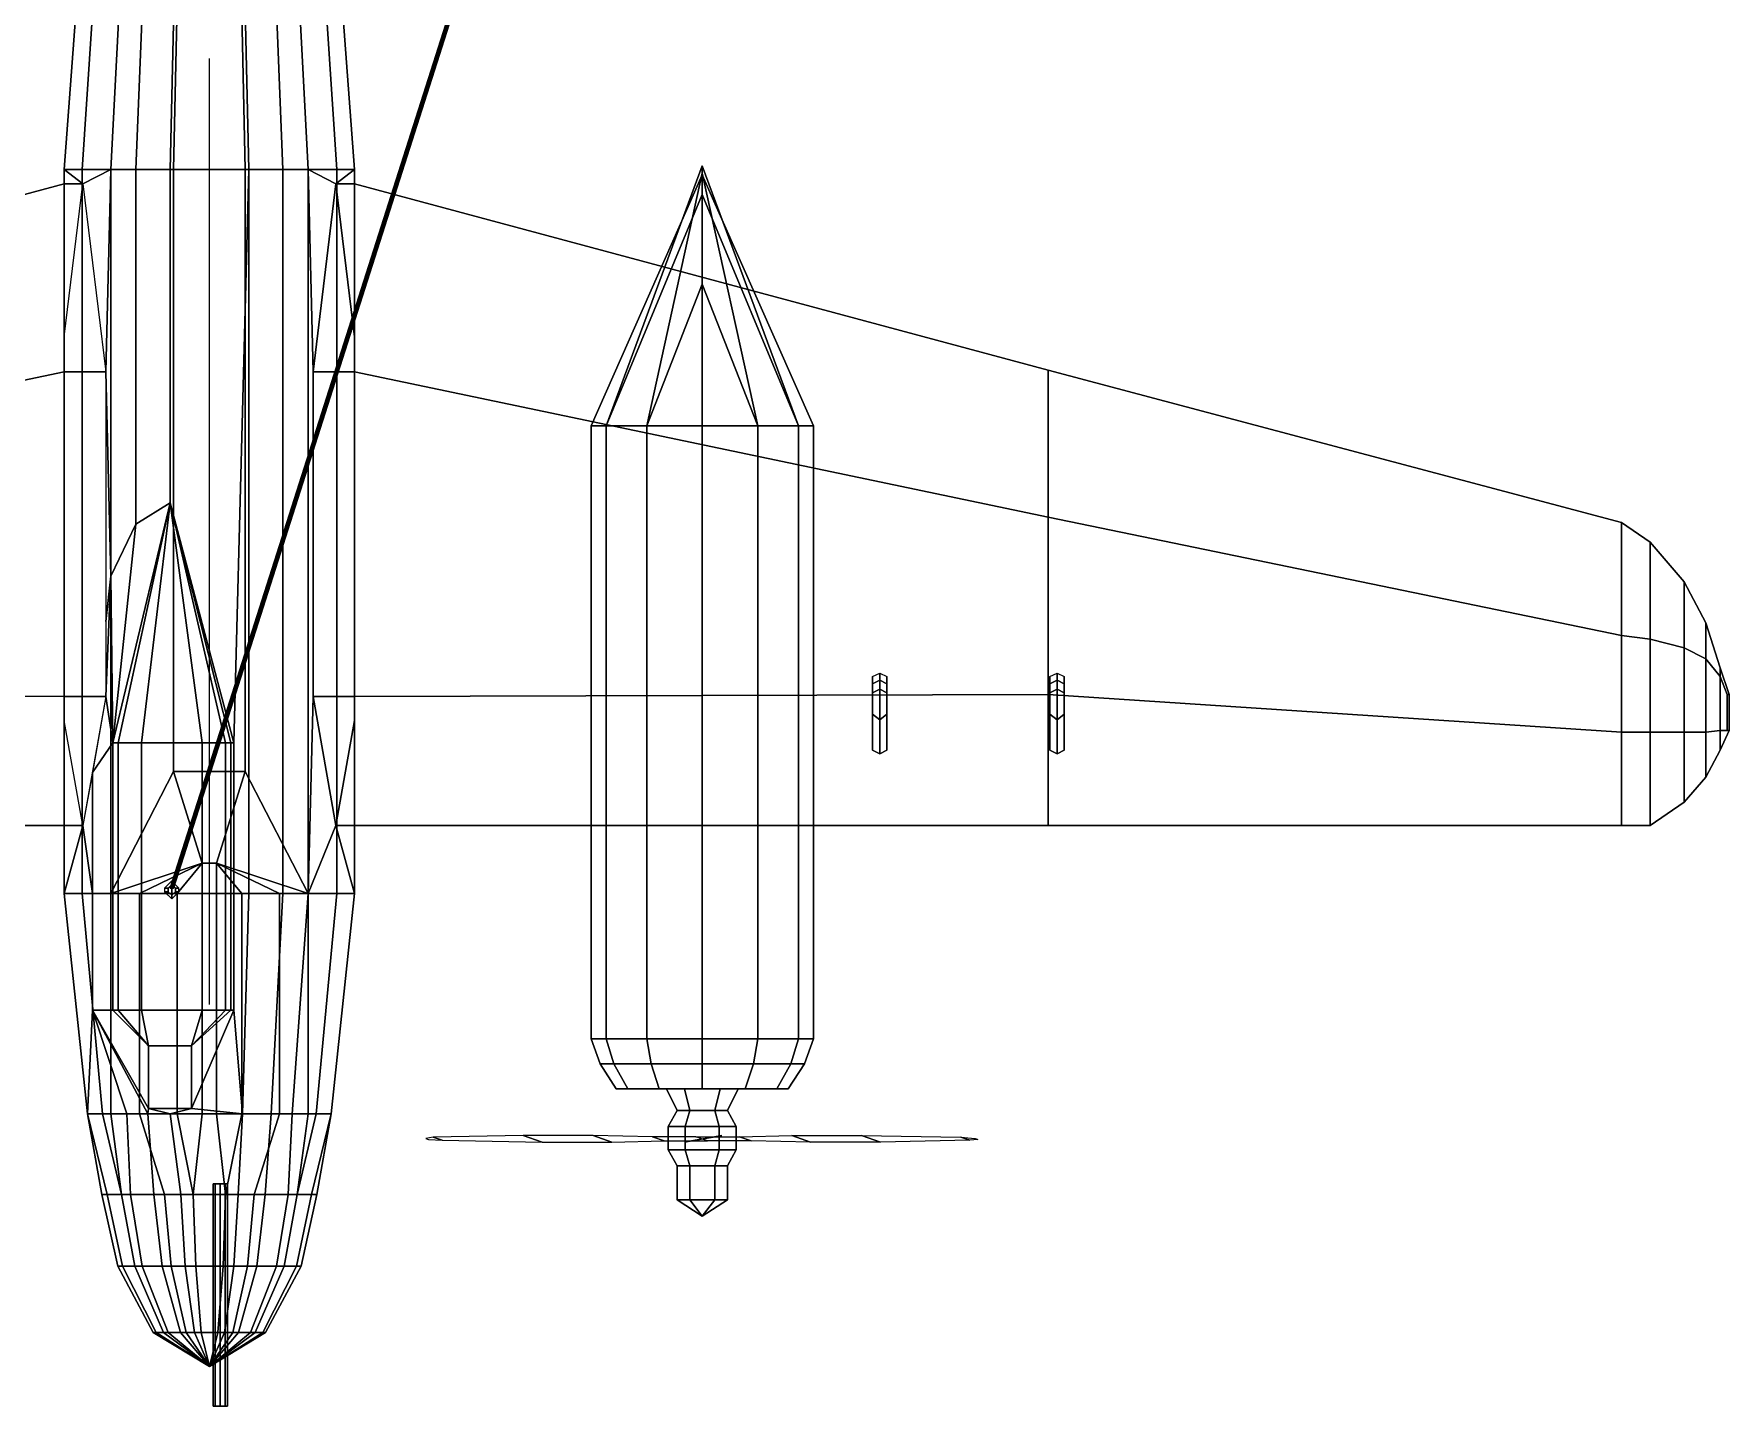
# Model space of a CAD drawing. Header units: millimetres. Extents: x -8.5 to 8.5, y -20.6 to 6.7.
# Drawn here: x -0.98 to 8.48, y -6.93 to 0.73 of the extents above; entities that cross this region are included whole.
import ezdxf

# ---------------------------------------------------------------- set-up
doc = ezdxf.new("R2010")
doc.units = ezdxf.units.MM
for name, color, linetype in [('cockpit', 2, 'Continuous'), ('drawing', 9, 'Continuous'), ('gun', 1, 'Continuous'), ('patch', 7, 'Continuous'), ('prop', 1, 'Continuous'), ('w2', 6, 'Continuous'), ('wing', 5, 'Continuous')]:
    doc.layers.add(name, color=color, linetype=linetype)

msp = doc.modelspace()

# ---------------------------------------------------------------- linework, layer by layer
for points in [[(-0.22, -4.04, 1.87), (-0.21, -4.04, 1.88), (2.77, 5.3, 1.29), (2.76, 5.3, 1.28)], [(-0.21, -4.04, 1.86), (-0.22, -4.04, 1.87), (2.76, 5.3, 1.28), (2.77, 5.3, 1.27)], [(-0.21, -4.04, 1.88), (-0.2, -4.04, 1.87), (2.78, 5.3, 1.28), (2.77, 5.3, 1.29)], [(-0.2, -4.04, 1.87), (-0.21, -4.04, 1.86), (2.77, 5.3, 1.27), (2.78, 5.3, 1.28)], [(-0.628, 2.41, 0.2727), (-0.81, -0.03, 0.09), (-0.55, -0.03, 0.74), (-0.4232, 2.41, 0.7846)], [(-0.5492, 2.41, -0.0109), (-0.71, -0.03, -0.27), (-0.81, -0.03, -0.03), (-0.628, 2.41, 0.1782)], [(-0.628, 2.41, 0.1782), (-0.81, -0.03, -0.03), (-0.81, -0.03, 0.09), (-0.628, 2.41, 0.2727)], [(-0.4232, 2.41, -0.1133), (-0.55, -0.03, -0.4), (-0.71, -0.03, -0.27), (-0.5492, 2.41, -0.0109)], [(-0.1475, 2.41, -0.1999), (-0.2, -0.03, -0.51), (-0.55, -0.03, -0.4), (-0.4232, 2.41, -0.1133)], [(-0.4232, 2.41, 0.7846), (-0.55, -0.03, 0.74), (-0.41, -0.03, 0.87), (-0.3129, 2.41, 0.887)], [(-0.3129, 2.41, 0.887), (-0.41, -0.03, 0.87), (-0.22, -0.03, 0.95), (-0.1633, 2.41, 0.95)], [(0.22, -0.03, 0.95), (0.1633, 2.41, 0.95), (-0.1633, 2.41, 0.95), (-0.22, -0.03, 0.95)], [(-0.2, -0.03, -0.51), (-0.1475, 2.41, -0.1999), (0.1475, 2.41, -0.1999), (0.2, -0.03, -0.51)], [(0.2, -0.03, -0.51), (0.1475, 2.41, -0.1999), (0.4232, 2.41, -0.1133), (0.55, -0.03, -0.4)], [(0.41, -0.03, 0.87), (0.3129, 2.41, 0.887), (0.1633, 2.41, 0.95), (0.22, -0.03, 0.95)], [(0.55, -0.03, 0.74), (0.4232, 2.41, 0.7846), (0.3129, 2.41, 0.887), (0.41, -0.03, 0.87)], [(0.81, -0.03, 0.09), (0.628, 2.41, 0.2727), (0.4232, 2.41, 0.7846), (0.55, -0.03, 0.74)], [(0.55, -0.03, -0.4), (0.4232, 2.41, -0.1133), (0.5492, 2.41, -0.0109), (0.71, -0.03, -0.27)], [(0.71, -0.03, -0.27), (0.5492, 2.41, -0.0109), (0.628, 2.41, 0.1782), (0.81, -0.03, -0.03)], [(0.81, -0.03, -0.03), (0.628, 2.41, 0.1782), (0.628, 2.41, 0.2727), (0.81, -0.03, 0.09)], [(-0.81, -0.03, 0.09), (-0.706, -0.11, 0.35), (-0.706, -0.11, 0.35), (-0.55, -0.03, 0.74)], [(-0.71, -0.03, -0.27), (-0.71, -4.07, -0.27), (-0.81, -4.07, -0.03), (-0.81, -0.03, -0.03)], [(-0.81, -0.03, -0.03), (-0.81, -4.07, -0.03), (-0.81, -2.97, 0.03), (-0.81, -1.16, 0.03)], [(-0.81, -0.03, -0.03), (-0.81, -1.16, 0.03), (-0.81, -0.9631, 0.09), (-0.81, -0.03, 0.09)], [(-0.81, -0.03, 0.09), (-0.81, -0.9631, 0.09), (-0.81, -0.9631, 0.09), (-0.706, -0.11, 0.35)], [(-0.55, -0.03, -0.4), (-0.55, -4.07, -0.4), (-0.71, -4.07, -0.27), (-0.71, -0.03, -0.27)], [(-0.706, -0.11, 0.35), (-0.578, -1.16, 0.67), (-0.578, -1.16, 0.67), (-0.55, -0.03, 0.74)], [(-0.578, -1.16, 0.67), (-0.55, -2.3, 0.74), (-0.55, -0.03, 0.74), (-0.578, -1.16, 0.67)], [(-0.2, -0.03, -0.51), (-0.2, -3.39, -0.51), (-0.55, -4.07, -0.4), (-0.55, -0.03, -0.4)], [(-0.55, -0.03, 0.74), (-0.55, -2.3, 0.74), (-0.41, -2.01, 0.87), (-0.41, -0.03, 0.87)], [(-0.41, -0.03, 0.87), (-0.41, -2.01, 0.87), (-0.22, -1.89, 0.95), (-0.22, -0.03, 0.95)], [(0.1352, -3.23, 0.95), (0.22, -0.03, 0.95), (-0.22, -0.03, 0.95), (-0.22, -1.89, 0.95)], [(-0.2, -3.39, -0.51), (-0.2, -0.03, -0.51), (0.2, -0.03, -0.51), (0.2, -3.39, -0.51)], [(0.22, -4.07, 0.95), (0.22, -0.03, 0.95), (0.1352, -3.23, 0.95), (0.1352, -4.07, 0.95)], [(0.2, -3.39, -0.51), (0.2, -0.03, -0.51), (0.55, -0.03, -0.4), (0.55, -4.07, -0.4)], [(0.41, -4.07, 0.87), (0.41, -0.03, 0.87), (0.22, -0.03, 0.95), (0.22, -4.07, 0.95)], [(0.55, -4.07, 0.74), (0.55, -0.03, 0.74), (0.41, -0.03, 0.87), (0.41, -4.07, 0.87)], [(0.55, -4.07, -0.4), (0.55, -0.03, -0.4), (0.71, -0.03, -0.27), (0.71, -4.07, -0.27)], [(0.578, -2.97, 0.67), (0.578, -1.16, 0.67), (0.55, -0.03, 0.74), (0.55, -4.07, 0.74)], [(0.706, -0.11, 0.35), (0.706, -0.11, 0.35), (0.55, -0.03, 0.74), (0.578, -1.16, 0.67)], [(0.81, -0.03, 0.09), (0.81, -0.03, 0.09), (0.55, -0.03, 0.74), (0.706, -0.11, 0.35)], [(0.81, -0.03, 0.09), (0.81, -0.03, 0.09), (0.706, -0.11, 0.35), (0.81, -0.9631, 0.09)], [(0.71, -4.07, -0.27), (0.71, -0.03, -0.27), (0.81, -0.03, -0.03), (0.81, -4.07, -0.03)], [(0.81, -4.07, -0.03), (0.81, -0.03, -0.03), (0.81, -1.16, 0.03), (0.81, -2.97, 0.03)], [(0.81, -1.16, 0.03), (0.81, -0.03, -0.03), (0.81, -0.03, 0.09), (0.81, -0.9631, 0.09)], [(-0.578, -1.16, 0.67), (-0.578, -2.5518, 0.67), (-0.55, -2.3, 0.74), (-0.578, -1.16, 0.67)], [(-0.81, -2.97, 0.03), (-0.81, -4.07, -0.03), (-0.81, -4.07, 0.09), (-0.81, -3.105, 0.09)], [(0.706, -3.69, 0.35), (0.706, -3.69, 0.35), (0.578, -2.97, 0.67), (0.55, -4.07, 0.74)], [(0.81, -4.07, -0.03), (0.81, -2.97, 0.03), (0.81, -3.105, 0.09), (0.81, -4.07, 0.09)], [(-0.81, -3.105, 0.09), (-0.81, -4.07, 0.09), (-0.706, -3.69, 0.35), (-0.81, -3.105, 0.09)], [(0.81, -4.07, 0.09), (0.81, -4.07, 0.09), (0.81, -3.105, 0.09), (0.706, -3.69, 0.35)], [(-0.706, -3.69, 0.35), (-0.6534, -4.07, 0.4815), (-0.6534, -3.3941, 0.4815), (-0.706, -3.69, 0.35)], [(-0.55, -4.07, -0.4), (-0.55, -4.07, -0.4), (-0.2, -3.39, -0.51), (-0.04, -3.9, -0.8)], [(-0.04, -3.9, -0.8), (-0.2, -3.39, -0.51), (0.2, -3.39, -0.51), (0.04, -3.9, -0.8)], [(0.55, -4.07, -0.4), (0.04, -3.9, -0.8), (0.04, -3.9, -0.8), (0.2, -3.39, -0.51)], [(-0.706, -3.69, 0.35), (-0.81, -4.07, 0.09), (-0.6534, -4.07, 0.4815), (-0.706, -3.69, 0.35)], [(0.81, -4.07, 0.09), (0.81, -4.07, 0.09), (0.706, -3.69, 0.35), (0.55, -4.07, 0.74)], [(-0.55, -4.07, -0.4), (-0.04, -3.9, -0.8), (-0.04, -3.9, -0.8), (-0.39, -4.07, -0.63)], [(-0.39, -4.07, -0.63), (-0.04, -3.9, -0.8), (-0.04, -3.9, -0.8), (-0.18, -4.07, -0.77)], [(-0.18, -4.07, -0.77), (-0.04, -3.9, -0.8), (-0.04, -3.9, -0.8), (-0.04, -4.07, -0.8)], [(-0.04, -4.07, -0.8), (-0.04, -3.9, -0.8), (0.04, -3.9, -0.8), (0.04, -4.07, -0.8)], [(0.04, -4.07, -0.8), (0.04, -3.9, -0.8), (0.04, -3.9, -0.8), (0.18, -4.07, -0.77)], [(0.18, -4.07, -0.77), (0.04, -3.9, -0.8), (0.04, -3.9, -0.8), (0.39, -4.07, -0.63)], [(0.39, -4.07, -0.63), (0.04, -3.9, -0.8), (0.04, -3.9, -0.8), (0.55, -4.07, -0.4)], [(-0.6534, -4.72, 0.4815), (-0.6534, -4.07, 0.4815), (-0.81, -4.07, 0.09), (-0.68, -5.3, 0.118)], [(-0.68, -5.3, 0.118), (-0.81, -4.07, 0.09), (-0.81, -4.07, -0.03), (-0.68, -5.3, 0.0173)], [(-0.68, -5.3, 0.0173), (-0.81, -4.07, -0.03), (-0.71, -4.07, -0.27), (-0.596, -5.3, -0.1842)], [(-0.596, -5.3, -0.1842), (-0.71, -4.07, -0.27), (-0.55, -4.07, -0.4), (-0.55, -5.3, -0.2216)], [(-0.55, -5.3, -0.4), (-0.55, -4.07, -0.4), (-0.39, -4.07, -0.63), (-0.39, -5.3, -0.63)], [(-0.55, -5.3, -0.2216), (-0.55, -4.07, -0.4), (-0.55, -4.07, -0.4), (-0.55, -5.3, -0.4)], [(-0.39, -5.3, -0.63), (-0.39, -4.07, -0.63), (-0.18, -4.07, -0.77), (-0.18, -5.3, -0.77)], [(-0.18, -5.3, -0.77), (-0.18, -4.07, -0.77), (-0.04, -4.07, -0.8), (-0.04, -5.3, -0.8)], [(-0.04, -5.3, -0.8), (-0.04, -4.07, -0.8), (0.04, -4.07, -0.8), (0.04, -5.3, -0.8)], [(0.04, -5.3, -0.8), (0.04, -4.07, -0.8), (0.18, -4.07, -0.77), (0.18, -5.3, -0.77)], [(0.1847, -5.3, 0.84), (0.22, -4.07, 0.95), (0.1352, -4.07, 0.95), (0.1352, -4.72, 0.9)], [(0.18, -5.3, -0.77), (0.18, -4.07, -0.77), (0.39, -4.07, -0.63), (0.39, -5.3, -0.63)], [(0.3442, -5.3, 0.7728), (0.41, -4.07, 0.87), (0.22, -4.07, 0.95), (0.1847, -5.3, 0.84)], [(0.4617, -5.3, 0.6637), (0.55, -4.07, 0.74), (0.41, -4.07, 0.87), (0.3442, -5.3, 0.7728)], [(0.39, -5.3, -0.63), (0.39, -4.07, -0.63), (0.55, -4.07, -0.4), (0.55, -5.3, -0.4)], [(0.68, -5.3, 0.118), (0.81, -4.07, 0.09), (0.55, -4.07, 0.74), (0.4617, -5.3, 0.6637)], [(0.55, -5.3, -0.2216), (0.55, -4.07, -0.4), (0.71, -4.07, -0.27), (0.596, -5.3, -0.1842)], [(0.55, -5.3, -0.4), (0.55, -4.07, -0.4), (0.55, -4.07, -0.4), (0.55, -5.3, -0.2216)], [(0.596, -5.3, -0.1842), (0.71, -4.07, -0.27), (0.81, -4.07, -0.03), (0.68, -5.3, 0.0173)], [(0.68, -5.3, 0.0173), (0.81, -4.07, -0.03), (0.81, -4.07, 0.09), (0.68, -5.3, 0.118)], [(-0.4617, -5.3, 0.6637), (-0.6534, -4.72, 0.4815), (-0.6534, -4.72, 0.4815), (-0.68, -5.3, 0.118)], [(-0.34, -5.27, 0.8684), (-0.6534, -4.72, 0.4815), (-0.6534, -4.72, 0.4815), (-0.3442, -5.3, 0.7728)], [(-0.3442, -5.3, 0.7728), (-0.6534, -4.72, 0.4815), (-0.6534, -4.72, 0.4815), (-0.4617, -5.3, 0.6637)], [(0.1847, -5.3, 0.84), (0.1352, -4.72, 0.9), (-0.1, -5.27, 0.8684)], [(-0.22, -5.3, 0.84), (-0.34, -5.27, 0.8684), (-0.34, -5.27, 0.8684), (-0.3442, -5.3, 0.7728)], [(0.1847, -5.3, 0.84), (-0.1, -5.27, 0.8684), (-0.22, -5.3, 0.84)], [(-0.6, -5.75, 0.11), (-0.68, -5.3, 0.118), (-0.68, -5.3, 0.0173), (-0.6, -5.75, -0.1)], [(-0.57, -5.75, 0.34), (-0.68, -5.3, 0.118), (-0.68, -5.3, 0.118), (-0.6, -5.75, 0.11)], [(-0.44, -5.75, 0.58), (-0.4617, -5.3, 0.6637), (-0.68, -5.3, 0.118), (-0.57, -5.75, 0.34)], [(-0.6, -5.75, -0.1), (-0.68, -5.3, 0.0173), (-0.596, -5.3, -0.1842), (-0.49, -5.75, -0.37)], [(-0.49, -5.75, -0.37), (-0.596, -5.3, -0.1842), (-0.55, -5.3, -0.2216), (-0.49, -5.75, -0.37)], [(-0.49, -5.75, -0.37), (-0.55, -5.3, -0.4), (-0.39, -5.3, -0.63), (-0.25, -5.75, -0.62)], [(-0.49, -5.75, -0.37), (-0.55, -5.3, -0.2216), (-0.55, -5.3, -0.4), (-0.49, -5.75, -0.37)], [(-0.31, -5.75, 0.69), (-0.3442, -5.3, 0.7728), (-0.4617, -5.3, 0.6637), (-0.44, -5.75, 0.58)], [(-0.25, -5.75, -0.62), (-0.39, -5.3, -0.63), (-0.18, -5.3, -0.77), (-0.09, -5.75, -0.68)], [(-0.16, -5.75, 0.76), (-0.22, -5.3, 0.84), (-0.3442, -5.3, 0.7728), (-0.31, -5.75, 0.69)], [(0.16, -5.75, 0.76), (0.1847, -5.3, 0.84), (-0.22, -5.3, 0.84), (-0.16, -5.75, 0.76)], [(-0.09, -5.75, -0.68), (-0.18, -5.3, -0.77), (-0.04, -5.3, -0.8), (-0.09, -5.75, -0.68)], [(-0.09, -5.75, -0.68), (-0.04, -5.3, -0.8), (0.04, -5.3, -0.8), (0.09, -5.75, -0.68)], [(0.04, -5.3, -0.8), (0.18, -5.3, -0.77), (0.18, -5.3, -0.77), (0.09, -5.75, -0.68)], [(0.09, -5.75, -0.68), (0.18, -5.3, -0.77), (0.39, -5.3, -0.63), (0.25, -5.75, -0.62)], [(0.31, -5.75, 0.69), (0.3442, -5.3, 0.7728), (0.1847, -5.3, 0.84), (0.16, -5.75, 0.76)], [(0.25, -5.75, -0.62), (0.39, -5.3, -0.63), (0.55, -5.3, -0.4), (0.49, -5.75, -0.37)], [(0.44, -5.75, 0.58), (0.4617, -5.3, 0.6637), (0.3442, -5.3, 0.7728), (0.31, -5.75, 0.69)], [(0.57, -5.75, 0.34), (0.68, -5.3, 0.118), (0.4617, -5.3, 0.6637), (0.44, -5.75, 0.58)], [(0.49, -5.75, -0.37), (0.55, -5.3, -0.4), (0.55, -5.3, -0.2216), (0.49, -5.75, -0.37)], [(0.49, -5.75, -0.37), (0.55, -5.3, -0.2216), (0.596, -5.3, -0.1842), (0.49, -5.75, -0.37)], [(0.49, -5.75, -0.37), (0.596, -5.3, -0.1842), (0.68, -5.3, 0.0173), (0.6, -5.75, -0.1)], [(0.6, -5.75, 0.11), (0.68, -5.3, 0.118), (0.68, -5.3, 0.118), (0.57, -5.75, 0.34)], [(0.6, -5.75, -0.1), (0.68, -5.3, 0.0173), (0.68, -5.3, 0.118), (0.6, -5.75, 0.11)], [(-0.511, -6.15, -0.0824), (-0.6, -5.75, -0.1), (-0.49, -5.75, -0.37), (-0.4173, -6.15, -0.3123)], [(-0.511, -6.15, 0.0965), (-0.6, -5.75, 0.11), (-0.6, -5.75, -0.1), (-0.511, -6.15, -0.0824)], [(-0.4854, -6.15, 0.2923), (-0.57, -5.75, 0.34), (-0.6, -5.75, 0.11), (-0.511, -6.15, 0.0965)], [(-0.3747, -6.15, 0.4967), (-0.44, -5.75, 0.58), (-0.57, -5.75, 0.34), (-0.4854, -6.15, 0.2923)], [(-0.4173, -6.15, -0.3123), (-0.49, -5.75, -0.37), (-0.25, -5.75, -0.62), (-0.2129, -6.15, -0.5252)], [(-0.264, -6.15, 0.5904), (-0.31, -5.75, 0.69), (-0.44, -5.75, 0.58), (-0.3747, -6.15, 0.4967)], [(-0.1363, -6.15, 0.65), (-0.16, -5.75, 0.76), (-0.31, -5.75, 0.69), (-0.264, -6.15, 0.5904)], [(-0.2129, -6.15, -0.5252), (-0.25, -5.75, -0.62), (-0.09, -5.75, -0.68), (-0.0766, -6.15, -0.5763)], [(0.1363, -6.15, 0.65), (0.16, -5.75, 0.76), (-0.16, -5.75, 0.76), (-0.1363, -6.15, 0.65)], [(-0.0766, -6.15, -0.5763), (-0.09, -5.75, -0.68), (0.09, -5.75, -0.68), (0.0766, -6.15, -0.5763)], [(0.0766, -6.15, -0.5763), (0.09, -5.75, -0.68), (0.25, -5.75, -0.62), (0.2129, -6.15, -0.5252)], [(0.264, -6.15, 0.5904), (0.31, -5.75, 0.69), (0.16, -5.75, 0.76), (0.1363, -6.15, 0.65)], [(0.2129, -6.15, -0.5252), (0.25, -5.75, -0.62), (0.49, -5.75, -0.37), (0.4173, -6.15, -0.3123)], [(0.3747, -6.15, 0.4967), (0.44, -5.75, 0.58), (0.31, -5.75, 0.69), (0.264, -6.15, 0.5904)], [(0.4854, -6.15, 0.2923), (0.57, -5.75, 0.34), (0.44, -5.75, 0.58), (0.3747, -6.15, 0.4967)], [(0.4173, -6.15, -0.3123), (0.49, -5.75, -0.37), (0.6, -5.75, -0.1), (0.511, -6.15, -0.0824)], [(0.511, -6.15, 0.0965), (0.6, -5.75, 0.11), (0.57, -5.75, 0.34), (0.4854, -6.15, 0.2923)], [(0.511, -6.15, -0.0824), (0.6, -5.75, -0.1), (0.6, -5.75, 0.11), (0.511, -6.15, 0.0965)], [(-0.4173, -6.15, -0.3123), (-0.256, -6.52, -0.1805), (-0.3135, -6.52, -0.0394), (-0.511, -6.15, -0.0824)], [(-0.511, -6.15, -0.0824), (-0.3135, -6.52, -0.0394), (-0.3135, -6.52, 0.0703), (-0.511, -6.15, 0.0965)], [(-0.511, -6.15, 0.0965), (-0.3135, -6.52, 0.0703), (-0.2978, -6.52, 0.1905), (-0.4854, -6.15, 0.2923)], [(-0.4854, -6.15, 0.2923), (-0.2978, -6.52, 0.1905), (-0.2299, -6.52, 0.3159), (-0.3747, -6.15, 0.4967)], [(-0.2129, -6.15, -0.5252), (-0.1306, -6.52, -0.3111), (-0.256, -6.52, -0.1805), (-0.4173, -6.15, -0.3123)], [(-0.3747, -6.15, 0.4967), (-0.2299, -6.52, 0.3159), (-0.162, -6.52, 0.3734), (-0.264, -6.15, 0.5904)], [(-0.264, -6.15, 0.5904), (-0.162, -6.52, 0.3734), (-0.0836, -6.52, 0.41), (-0.1363, -6.15, 0.65)], [(-0.0766, -6.15, -0.5763), (-0.047, -6.52, -0.3425), (-0.1306, -6.52, -0.3111), (-0.2129, -6.15, -0.5252)], [(-0.1363, -6.15, 0.65), (-0.0836, -6.52, 0.41), (0.0836, -6.52, 0.41), (0.1363, -6.15, 0.65)], [(0.0766, -6.15, -0.5763), (0.047, -6.52, -0.3425), (-0.047, -6.52, -0.3425), (-0.0766, -6.15, -0.5763)], [(0.2129, -6.15, -0.5252), (0.1306, -6.52, -0.3111), (0.047, -6.52, -0.3425), (0.0766, -6.15, -0.5763)], [(0.1363, -6.15, 0.65), (0.0836, -6.52, 0.41), (0.162, -6.52, 0.3734), (0.264, -6.15, 0.5904)], [(0.4173, -6.15, -0.3123), (0.256, -6.52, -0.1805), (0.1306, -6.52, -0.3111), (0.2129, -6.15, -0.5252)], [(0.264, -6.15, 0.5904), (0.162, -6.52, 0.3734), (0.2299, -6.52, 0.3159), (0.3747, -6.15, 0.4967)], [(0.3747, -6.15, 0.4967), (0.2299, -6.52, 0.3159), (0.2978, -6.52, 0.1905), (0.4854, -6.15, 0.2923)], [(0.511, -6.15, -0.0824), (0.3135, -6.52, -0.0394), (0.256, -6.52, -0.1805), (0.4173, -6.15, -0.3123)], [(0.4854, -6.15, 0.2923), (0.2978, -6.52, 0.1905), (0.3135, -6.52, 0.0703), (0.511, -6.15, 0.0965)], [(0.511, -6.15, 0.0965), (0.3135, -6.52, 0.0703), (0.3135, -6.52, -0.0394), (0.511, -6.15, -0.0824)], [(0, -6.71, 0.01), (-0.3135, -6.52, -0.0394), (-0.256, -6.52, -0.1805), (0, -6.71, 0.01)], [(0, -6.71, 0.01), (-0.3135, -6.52, 0.0703), (-0.3135, -6.52, -0.0394), (0, -6.71, 0.01)], [(0, -6.71, 0.01), (-0.2978, -6.52, 0.1905), (-0.3135, -6.52, 0.0703), (0, -6.71, 0.01)], [(0, -6.71, 0.01), (-0.2299, -6.52, 0.3159), (-0.2978, -6.52, 0.1905), (0, -6.71, 0.01)], [(0, -6.71, 0.01), (-0.256, -6.52, -0.1805), (-0.1306, -6.52, -0.3111), (0, -6.71, 0.01)], [(0, -6.71, 0.01), (-0.162, -6.52, 0.3734), (-0.2299, -6.52, 0.3159), (0, -6.71, 0.01)], [(0, -6.71, 0.01), (-0.0836, -6.52, 0.41), (-0.162, -6.52, 0.3734), (0, -6.71, 0.01)], [(0, -6.71, 0.01), (-0.1306, -6.52, -0.3111), (-0.047, -6.52, -0.3425), (0, -6.71, 0.01)], [(0, -6.71, 0.01), (0.0836, -6.52, 0.41), (-0.0836, -6.52, 0.41), (0, -6.71, 0.01)], [(0, -6.71, 0.01), (-0.047, -6.52, -0.3425), (0.047, -6.52, -0.3425), (0, -6.71, 0.01)], [(0, -6.71, 0.01), (0.162, -6.52, 0.3734), (0.0836, -6.52, 0.41), (0, -6.71, 0.01)], [(0, -6.71, 0.01), (0.2299, -6.52, 0.3159), (0.162, -6.52, 0.3734), (0, -6.71, 0.01)], [(0, -6.71, 0.01), (0.2978, -6.52, 0.1905), (0.2299, -6.52, 0.3159), (0, -6.71, 0.01)], [(0, -6.71, 0.01), (0.3135, -6.52, 0.0703), (0.2978, -6.52, 0.1905), (0, -6.71, 0.01)], [(0, -6.71, 0.01), (0.3135, -6.52, -0.0394), (0.3135, -6.52, 0.0703), (0, -6.71, 0.01)], [(0, -6.71, 0.01), (0.256, -6.52, -0.1805), (0.3135, -6.52, -0.0394), (0, -6.71, 0.01)], [(0, -6.71, 0.01), (0.1306, -6.52, -0.3111), (0.256, -6.52, -0.1805), (0, -6.71, 0.01)], [(0, -6.71, 0.01), (0.047, -6.52, -0.3425), (0.1306, -6.52, -0.3111), (0, -6.71, 0.01)]]:
    msp.add_3dface(points)
at = {"layer": 'cockpit'}
for points in [[(-0.51, -3.23, 1.24), (-0.22, -1.89, 0.95), (-0.22, -1.89, 0.95), (-0.54, -3.23, 1.17)], [(-0.54, -3.23, 1.17), (-0.22, -1.89, 0.95), (-0.22, -1.89, 0.95), (-0.41, -2.01, 0.87)], [(-0.38, -3.23, 1.3), (-0.22, -1.89, 0.95), (-0.22, -1.89, 0.95), (-0.51, -3.23, 1.24)], [(-0.04, -3.23, 1.3), (-0.22, -1.89, 0.95), (-0.22, -1.89, 0.95), (-0.38, -3.23, 1.3)], [(0.1352, -3.23, 0.95), (-0.22, -1.89, 0.95), (-0.22, -1.89, 0.95), (0.12, -3.23, 1.17)], [(0.12, -3.23, 1.17), (-0.22, -1.89, 0.95), (-0.22, -1.89, 0.95), (0.09, -3.23, 1.24)], [(0.09, -3.23, 1.24), (-0.22, -1.89, 0.95), (-0.22, -1.89, 0.95), (-0.04, -3.23, 1.3)], [(-0.54, -3.23, 1.17), (-0.41, -2.01, 0.87), (-0.41, -2.01, 0.87), (-0.55, -2.3, 0.74)], [(-0.54, -3.23, 1.17), (-0.55, -2.3, 0.74), (-0.55, -2.3, 0.74), (-0.578, -2.97, 0.67)], [(-0.54, -3.23, 1.17), (-0.578, -2.97, 0.67), (-0.578, -2.97, 0.67), (-0.6534, -3.3941, 0.4815)], [(-0.54, -4.07, 1.17), (-0.54, -3.23, 1.17), (-0.6534, -3.3941, 0.4815), (-0.6534, -4.07, 0.4815)], [(-0.51, -4.07, 1.24), (-0.51, -3.23, 1.24), (-0.54, -3.23, 1.17), (-0.54, -4.07, 1.17)], [(-0.38, -4.07, 1.3), (-0.38, -3.23, 1.3), (-0.51, -3.23, 1.24), (-0.51, -4.07, 1.24)], [(-0.04, -4.07, 1.3), (-0.04, -3.23, 1.3), (-0.38, -3.23, 1.3), (-0.38, -4.07, 1.3)], [(0.09, -4.07, 1.24), (0.09, -3.23, 1.24), (-0.04, -3.23, 1.3), (-0.04, -4.07, 1.3)], [(0.12, -4.07, 1.17), (0.12, -3.23, 1.17), (0.09, -3.23, 1.24), (0.09, -4.07, 1.24)], [(0.1352, -4.07, 0.95), (0.1352, -3.23, 0.95), (0.12, -3.23, 1.17), (0.12, -4.07, 1.17)], [(-0.21, -4, 1.3), (-0.25, -4.04, 1.3), (-0.23, -4.04, 1.89), (-0.21, -4.02, 1.89)], [(-0.25, -4.04, 1.3), (-0.25, -4.06, 1.3), (-0.23, -4.06, 1.89), (-0.23, -4.04, 1.89)], [(-0.25, -4.06, 1.3), (-0.21, -4.1, 1.3), (-0.21, -4.08, 1.89), (-0.23, -4.06, 1.89)], [(-0.21, -4.08, 1.89), (-0.21, -4.02, 1.89), (-0.23, -4.04, 1.89), (-0.23, -4.06, 1.89)], [(-0.17, -4.04, 1.3), (-0.21, -4, 1.3), (-0.21, -4.02, 1.89), (-0.19, -4.04, 1.89)], [(-0.19, -4.06, 1.89), (-0.19, -4.04, 1.89), (-0.21, -4.02, 1.89), (-0.21, -4.08, 1.89)], [(-0.21, -4.1, 1.3), (-0.17, -4.06, 1.3), (-0.19, -4.06, 1.89), (-0.21, -4.08, 1.89)], [(-0.17, -4.06, 1.3), (-0.17, -4.04, 1.3), (-0.19, -4.04, 1.89), (-0.19, -4.06, 1.89)], [(-0.54, -4.72, 1.17), (-0.54, -4.07, 1.17), (-0.6534, -4.07, 0.4815), (-0.6534, -4.72, 0.4815)], [(-0.51, -4.72, 1.24), (-0.51, -4.07, 1.24), (-0.54, -4.07, 1.17), (-0.54, -4.72, 1.17)], [(-0.38, -4.72, 1.3), (-0.38, -4.07, 1.3), (-0.51, -4.07, 1.24), (-0.51, -4.72, 1.24)], [(-0.04, -4.72, 1.3), (-0.04, -4.07, 1.3), (-0.38, -4.07, 1.3), (-0.38, -4.72, 1.3)], [(0.09, -4.72, 1.24), (0.09, -4.07, 1.24), (-0.04, -4.07, 1.3), (-0.04, -4.72, 1.3)], [(0.12, -4.72, 1.17), (0.12, -4.07, 1.17), (0.09, -4.07, 1.24), (0.09, -4.72, 1.24)], [(0.1352, -4.72, 0.9), (0.1352, -4.07, 0.95), (0.12, -4.07, 1.17), (0.12, -4.72, 1.17)], [(-0.34, -5.27, 0.8684), (-0.34, -4.92, 1.2), (-0.54, -4.72, 1.17), (-0.6534, -4.72, 0.4815)], [(-0.34, -4.92, 1.2), (-0.51, -4.72, 1.24), (-0.54, -4.72, 1.17), (-0.34, -4.92, 1.2)], [(-0.34, -4.92, 1.2), (-0.38, -4.72, 1.3), (-0.51, -4.72, 1.24), (-0.34, -4.92, 1.2)], [(-0.1, -4.92, 1.2), (-0.04, -4.72, 1.3), (-0.38, -4.72, 1.3), (-0.34, -4.92, 1.2)], [(-0.1, -4.92, 1.2), (0.09, -4.72, 1.24), (-0.04, -4.72, 1.3), (-0.1, -4.92, 1.2)], [(-0.1, -4.92, 1.2), (0.12, -4.72, 1.17), (0.09, -4.72, 1.24), (-0.1, -4.92, 1.2)], [(-0.1, -5.27, 0.8684), (0.1352, -4.72, 0.9), (0.12, -4.72, 1.17), (-0.1, -4.92, 1.2)], [(-0.1, -5.27, 0.8684), (-0.1, -4.92, 1.2), (-0.34, -4.92, 1.2), (-0.34, -5.27, 0.8684)], [(-0.22, -5.3, 0.84), (-0.1, -5.27, 0.8684), (-0.34, -5.27, 0.8684), (-0.22, -5.3, 0.84)]]:
    msp.add_3dface(points, dxfattribs=at)
at = {"layer": 'drawing', "extrusion": (1, -1.22461e-16, 0)}
msp.add_line((0, -4.69, 14.78), (0, 0.59, 14.78), dxfattribs=at)
at = {"layer": 'gun'}
for points in [[(0.02, -6.93, -0.65), (0.0317, -6.93, -0.6217), (0.0317, -5.69, -0.6217), (0.02, -5.69, -0.65)], [(0.0317, -6.93, -0.6783), (0.02, -6.93, -0.65), (0.02, -5.69, -0.65), (0.0317, -5.69, -0.6783)], [(0.0317, -6.93, -0.6217), (0.06, -6.93, -0.61), (0.06, -5.69, -0.61), (0.0317, -5.69, -0.6217)], [(0.06, -6.93, -0.69), (0.0317, -6.93, -0.6783), (0.0317, -5.69, -0.6783), (0.06, -5.69, -0.69)], [(0.06, -6.93, -0.61), (0.0883, -6.93, -0.6217), (0.0883, -5.69, -0.6217), (0.06, -5.69, -0.61)], [(0.0883, -6.93, -0.6783), (0.06, -6.93, -0.69), (0.06, -5.69, -0.69), (0.0883, -5.69, -0.6783)], [(0.0883, -6.93, -0.6217), (0.1, -6.93, -0.65), (0.1, -5.69, -0.65), (0.0883, -5.69, -0.6217)], [(0.1, -6.93, -0.65), (0.0883, -6.93, -0.6783), (0.0883, -5.69, -0.6783), (0.1, -5.69, -0.65)], [(0.02, -6.93, -0.65), (0.0883, -6.93, -0.6783), (0.1, -6.93, -0.65), (0.0317, -6.93, -0.6217)], [(0.0317, -6.93, -0.6783), (0.06, -6.93, -0.69), (0.0883, -6.93, -0.6783), (0.02, -6.93, -0.65)], [(0.0317, -6.93, -0.6217), (0.1, -6.93, -0.65), (0.0883, -6.93, -0.6217), (0.06, -6.93, -0.61)]]:
    msp.add_3dface(points, dxfattribs=at)
at = {"layer": 'patch'}
msp.add_3dface([(-0.578, -2.5518, 0.67), (-0.578, -2.97, 0.67), (-0.55, -2.3, 0.74), (-0.578, -2.5518, 0.67)], dxfattribs=at)
at = {"layer": 'prop'}
for points in [[(2.61, -5.28, 0.1), (2.68, -5.28, -0.0212), (2.655, -5.37, -0.0645), (2.56, -5.37, 0.1)], [(2.68, -5.28, 0.2212), (2.61, -5.28, 0.1), (2.56, -5.37, 0.1), (2.655, -5.37, 0.2645)], [(2.68, -5.28, -0.0212), (2.82, -5.28, -0.0212), (2.845, -5.37, -0.0645), (2.655, -5.37, -0.0645)], [(2.82, -5.28, 0.2212), (2.68, -5.28, 0.2212), (2.655, -5.37, 0.2645), (2.845, -5.37, 0.2645)], [(2.82, -5.28, -0.0212), (2.89, -5.28, 0.1), (2.94, -5.37, 0.1), (2.845, -5.37, -0.0645)], [(2.89, -5.28, 0.1), (2.82, -5.28, 0.2212), (2.845, -5.37, 0.2645), (2.94, -5.37, 0.1)], [(2.56, -5.5, 0.1), (2.655, -5.5, 0.2645), (2.655, -5.37, 0.2645), (2.56, -5.37, 0.1)], [(2.655, -5.5, -0.0645), (2.56, -5.5, 0.1), (2.56, -5.37, 0.1), (2.655, -5.37, -0.0645)], [(2.655, -5.5, 0.2645), (2.845, -5.5, 0.2645), (2.845, -5.37, 0.2645), (2.655, -5.37, 0.2645)], [(2.845, -5.5, -0.0645), (2.655, -5.5, -0.0645), (2.655, -5.37, -0.0645), (2.845, -5.37, -0.0645)], [(2.845, -5.5, 0.2645), (2.94, -5.5, 0.1), (2.94, -5.37, 0.1), (2.845, -5.37, 0.2645)], [(2.94, -5.5, 0.1), (2.845, -5.5, -0.0645), (2.845, -5.37, -0.0645), (2.94, -5.37, 0.1)], [(1.2071, -5.4365, 0.9677), (1.2221, -5.4418, 0.9937), (1.2978, -5.4471, 0.9846), (1.2478, -5.4294, 0.898)], [(1.2071, -5.4365, 0.9677), (1.2221, -5.4418, 0.9937), (1.2978, -5.4471, 0.9846), (1.2478, -5.4294, 0.898)], [(1.2478, -5.4294, 0.898), (1.2978, -5.4471, 0.9846), (1.856, -5.4576, 0.7316), (1.751, -5.4206, 0.5497)], [(1.2478, -5.4294, 0.898), (1.2978, -5.4471, 0.9846), (1.856, -5.4576, 0.7316), (1.751, -5.4206, 0.5497)], [(1.751, -5.4206, 0.5497), (1.856, -5.4576, 0.7316), (2.2457, -5.4576, 0.5066), (2.1407, -5.4206, 0.3247)], [(1.751, -5.4206, 0.5497), (1.856, -5.4576, 0.7316), (2.2457, -5.4576, 0.5066), (2.1407, -5.4206, 0.3247)], [(2.1407, -5.4206, 0.3247), (2.2457, -5.4576, 0.5066), (2.5375, -5.4506, 0.292), (2.4725, -5.4277, 0.1794)], [(2.1407, -5.4206, 0.3247), (2.2457, -5.4576, 0.5066), (2.5375, -5.4506, 0.292), (2.4725, -5.4277, 0.1794)], [(2.4725, -5.4277, 0.1794), (2.5375, -5.4506, 0.292), (2.78, -5.45, 0.152), (2.715, -5.4277, 0.0394)], [(2.4725, -5.4277, 0.1794), (2.5375, -5.4506, 0.292), (2.78, -5.45, 0.152), (2.715, -5.4277, 0.0394)], [(2.86, -5.4206, -0.54), (2.65, -5.4576, -0.54), (2.69, -5.4506, -0.18), (2.82, -5.4277, -0.18)], [(2.86, -5.4206, -0.99), (2.65, -5.4576, -0.99), (2.65, -5.4576, -0.54), (2.86, -5.4206, -0.54)], [(2.81, -5.4294, -1.6), (2.71, -5.4471, -1.6), (2.65, -5.4576, -0.99), (2.86, -5.4206, -0.99)], [(2.81, -5.4294, -1.6), (2.71, -5.4471, -1.6), (2.65, -5.4576, -0.99), (2.86, -5.4206, -0.99)], [(2.86, -5.4206, -0.99), (2.65, -5.4576, -0.99), (2.65, -5.4576, -0.54), (2.86, -5.4206, -0.54)], [(2.86, -5.4206, -0.54), (2.65, -5.4576, -0.54), (2.69, -5.4506, -0.18), (2.82, -5.4277, -0.18)], [(2.82, -5.4277, -0.18), (2.69, -5.4506, -0.18), (2.69, -5.45, 0.1), (2.82, -5.4277, 0.1)], [(2.82, -5.4277, -0.18), (2.69, -5.4506, -0.18), (2.69, -5.45, 0.1), (2.82, -5.4277, 0.1)], [(2.77, -5.4365, -1.67), (2.74, -5.4418, -1.67), (2.71, -5.4471, -1.6), (2.81, -5.4294, -1.6)], [(2.77, -5.4365, -1.67), (2.74, -5.4418, -1.67), (2.71, -5.4471, -1.6), (2.81, -5.4294, -1.6)], [(2.9575, -5.4277, 0.3006), (3.0225, -5.4506, 0.188), (2.78, -5.45, 0.048), (2.715, -5.4277, 0.1606)], [(2.9575, -5.4277, 0.3006), (3.0225, -5.4506, 0.188), (2.78, -5.45, 0.048), (2.715, -5.4277, 0.1606)], [(3.2493, -5.4206, 0.5153), (3.3543, -5.4576, 0.3334), (3.0225, -5.4506, 0.188), (2.9575, -5.4277, 0.3006)], [(3.2493, -5.4206, 0.5153), (3.3543, -5.4576, 0.3334), (3.0225, -5.4506, 0.188), (2.9575, -5.4277, 0.3006)], [(3.639, -5.4206, 0.7403), (3.744, -5.4576, 0.5584), (3.3543, -5.4576, 0.3334), (3.2493, -5.4206, 0.5153)], [(3.639, -5.4206, 0.7403), (3.744, -5.4576, 0.5584), (3.3543, -5.4576, 0.3334), (3.2493, -5.4206, 0.5153)], [(4.1922, -5.4294, 1.002), (4.2422, -5.4471, 0.9154), (3.744, -5.4576, 0.5584), (3.639, -5.4206, 0.7403)], [(4.1922, -5.4294, 1.002), (4.2422, -5.4471, 0.9154), (3.744, -5.4576, 0.5584), (3.639, -5.4206, 0.7403)], [(4.2729, -5.4365, 1.0023), (4.2879, -5.4418, 0.9763), (4.2422, -5.4471, 0.9154), (4.1922, -5.4294, 1.002)], [(4.2729, -5.4365, 1.0023), (4.2879, -5.4418, 0.9763), (4.2422, -5.4471, 0.9154), (4.1922, -5.4294, 1.002)], [(2.61, -5.59, 0.1), (2.68, -5.59, 0.2212), (2.655, -5.5, 0.2645), (2.56, -5.5, 0.1)], [(2.68, -5.59, -0.0212), (2.61, -5.59, 0.1), (2.56, -5.5, 0.1), (2.655, -5.5, -0.0645)], [(2.68, -5.59, 0.2212), (2.82, -5.59, 0.2212), (2.845, -5.5, 0.2645), (2.655, -5.5, 0.2645)], [(2.82, -5.59, -0.0212), (2.68, -5.59, -0.0212), (2.655, -5.5, -0.0645), (2.845, -5.5, -0.0645)], [(2.82, -5.59, 0.2212), (2.89, -5.59, 0.1), (2.94, -5.5, 0.1), (2.845, -5.5, 0.2645)], [(2.89, -5.59, 0.1), (2.82, -5.59, -0.0212), (2.845, -5.5, -0.0645), (2.94, -5.5, 0.1)], [(2.61, -5.78, 0.1), (2.68, -5.78, 0.2212), (2.68, -5.59, 0.2212), (2.61, -5.59, 0.1)], [(2.68, -5.78, -0.0212), (2.61, -5.78, 0.1), (2.61, -5.59, 0.1), (2.68, -5.59, -0.0212)], [(2.68, -5.78, 0.2212), (2.82, -5.78, 0.2212), (2.82, -5.59, 0.2212), (2.68, -5.59, 0.2212)], [(2.82, -5.78, -0.0212), (2.68, -5.78, -0.0212), (2.68, -5.59, -0.0212), (2.82, -5.59, -0.0212)], [(2.82, -5.78, 0.2212), (2.89, -5.78, 0.1), (2.89, -5.59, 0.1), (2.82, -5.59, 0.2212)], [(2.89, -5.78, 0.1), (2.82, -5.78, -0.0212), (2.82, -5.59, -0.0212), (2.89, -5.59, 0.1)], [(2.61, -5.78, 0.1), (2.68, -5.78, -0.0212), (2.75, -5.87, 0.1)], [(2.68, -5.78, 0.2212), (2.61, -5.78, 0.1), (2.75, -5.87, 0.1)], [(2.68, -5.78, -0.0212), (2.82, -5.78, -0.0212), (2.75, -5.87, 0.1)], [(2.82, -5.78, 0.2212), (2.68, -5.78, 0.2212), (2.75, -5.87, 0.1)], [(2.82, -5.78, -0.0212), (2.89, -5.78, 0.1), (2.75, -5.87, 0.1)], [(2.89, -5.78, 0.1), (2.82, -5.78, 0.2212), (2.75, -5.87, 0.1)]]:
    msp.add_3dface(points, dxfattribs=at)
at = {"layer": 'w2'}
for points in [[(-4.68, -1.97, 0.44), (-0.81, -1.16, 0.03), (-0.81, -0.11, 0.35), (-4.68, -1.15, 0.64)], [(-4.68, -1.15, 0.64), (-0.81, -0.11, 0.35), (-0.81, -1.16, 0.67), (-4.68, -1.97, 0.85)], [(-0.81, -0.11, 0.35), (-0.706, -0.11, 0.35), (-0.578, -1.16, 0.67), (-0.81, -1.16, 0.67)], [(-0.81, -0.9631, 0.09), (-0.81, -0.9631, 0.09), (-0.706, -0.11, 0.35), (-0.81, -0.11, 0.35)], [(-0.81, -2.97, 0.03), (-0.81, -1.16, 0.03), (-4.68, -1.97, 0.44), (-4.68, -2.96, 0.44)], [(-4.68, -1.97, 0.85), (-0.81, -1.16, 0.67), (-0.81, -2.97, 0.67), (-4.68, -2.96, 0.85)], [(-0.81, -1.16, 0.67), (-0.578, -1.16, 0.67), (-0.578, -2.97, 0.67), (-0.81, -2.97, 0.67)], [(-4.68, -3.69, 0.64), (-0.81, -3.69, 0.35), (-0.81, -2.97, 0.03), (-4.68, -2.96, 0.44)], [(-4.68, -2.96, 0.85), (-0.81, -2.97, 0.67), (-0.81, -3.69, 0.35), (-4.68, -3.69, 0.64)], [(-0.81, -2.97, 0.67), (-0.578, -2.97, 0.67), (-0.706, -3.69, 0.35), (-0.81, -3.69, 0.35)], [(-0.81, -3.69, 0.35), (-0.706, -3.69, 0.35), (-0.81, -3.105, 0.09)]]:
    msp.add_3dface(points, dxfattribs=at)
at = {"layer": 'wing'}
for points in [[(2.2131, -1.46, -0.21), (2.13, -1.46, 0.1), (2.75, -0.06, 0.14), (2.75, -0.01, -0.12)], [(2.13, -1.46, 0.1), (2.2131, -1.46, 0.41), (2.75, -0.17, 0.25), (2.75, -0.06, 0.14)], [(2.44, -1.46, -0.4369), (2.2131, -1.46, -0.21), (2.75, -0.01, -0.12), (2.75, -0.05, -0.21)], [(2.75, -1.46, -0.52), (2.44, -1.46, -0.4369), (2.75, -0.05, -0.21), (2.75, -0.67, -0.39)], [(3.37, -1.46, 0.1), (3.2869, -1.46, -0.21), (2.75, -0.01, -0.12), (2.75, -0.06, 0.14)], [(3.2869, -1.46, -0.21), (3.06, -1.46, -0.4369), (2.75, -0.05, -0.21), (2.75, -0.01, -0.12)], [(3.06, -1.46, -0.4369), (2.75, -1.46, -0.52), (2.75, -0.67, -0.39), (2.75, -0.05, -0.21)], [(3.2869, -1.46, 0.41), (3.37, -1.46, 0.1), (2.75, -0.06, 0.14), (2.75, -0.17, 0.25)], [(0.81, -0.11, 0.35), (0.706, -0.11, 0.35), (0.578, -1.16, 0.67), (0.81, -1.16, 0.67)], [(0.81, -0.9631, 0.09), (0.81, -0.9631, 0.09), (0.706, -0.11, 0.35), (0.81, -0.11, 0.35)], [(4.68, -1.15, 0.64), (0.81, -0.11, 0.35), (0.81, -1.16, 0.67), (4.68, -1.97, 0.85)], [(4.68, -1.97, 0.44), (0.81, -1.16, 0.03), (0.81, -0.11, 0.35), (4.68, -1.15, 0.64)], [(2.2131, -1.46, 0.41), (2.44, -1.46, 0.6369), (2.75, -0.67, 0.39), (2.75, -0.17, 0.25)], [(3.06, -1.46, 0.6369), (3.2869, -1.46, 0.41), (2.75, -0.17, 0.25), (2.75, -0.67, 0.39)], [(2.44, -1.46, 0.6369), (2.75, -1.46, 0.72), (2.75, -1.46, 0.72), (2.75, -0.67, 0.39)], [(2.75, -1.46, 0.72), (3.06, -1.46, 0.6369), (2.75, -0.67, 0.39), (2.75, -1.46, 0.72)], [(0.81, -1.16, 0.67), (0.578, -1.16, 0.67), (0.578, -2.97, 0.67), (0.81, -2.97, 0.67)], [(4.68, -1.97, 0.85), (0.81, -1.16, 0.67), (0.81, -2.97, 0.67), (4.68, -2.96, 0.85)], [(0.81, -2.97, 0.03), (0.81, -1.16, 0.03), (4.68, -1.97, 0.44), (4.68, -2.96, 0.44)], [(7.88, -2, 0.87), (4.68, -1.15, 0.64), (4.68, -1.97, 0.85), (7.88, -2.63, 0.98)], [(7.88, -2.63, 0.77), (4.68, -1.97, 0.44), (4.68, -1.15, 0.64), (7.88, -2, 0.87)], [(2.13, -4.88, 0.1), (2.2131, -4.88, 0.41), (2.2131, -1.46, 0.41), (2.13, -1.46, 0.1)], [(2.2131, -4.88, -0.21), (2.13, -4.88, 0.1), (2.13, -1.46, 0.1), (2.2131, -1.46, -0.21)], [(2.2131, -4.88, 0.41), (2.44, -4.88, 0.6369), (2.44, -1.46, 0.6369), (2.2131, -1.46, 0.41)], [(2.44, -4.88, -0.4369), (2.2131, -4.88, -0.21), (2.2131, -1.46, -0.21), (2.44, -1.46, -0.4369)], [(2.44, -4.88, 0.6369), (2.75, -4.88, 0.72), (2.75, -1.46, 0.72), (2.44, -1.46, 0.6369)], [(2.75, -4.88, -0.52), (2.44, -4.88, -0.4369), (2.44, -1.46, -0.4369), (2.75, -1.46, -0.52)], [(2.75, -4.88, 0.72), (3.06, -4.88, 0.6369), (3.06, -1.46, 0.6369), (2.75, -1.46, 0.72)], [(3.06, -4.88, -0.4369), (2.75, -4.88, -0.52), (2.75, -1.46, -0.52), (3.06, -1.46, -0.4369)], [(3.06, -4.88, 0.6369), (3.2869, -4.88, 0.41), (3.2869, -1.46, 0.41), (3.06, -1.46, 0.6369)], [(3.2869, -4.88, -0.21), (3.06, -4.88, -0.4369), (3.06, -1.46, -0.4369), (3.2869, -1.46, -0.21)], [(3.2869, -4.88, 0.41), (3.37, -4.88, 0.1), (3.37, -1.46, 0.1), (3.2869, -1.46, 0.41)], [(3.37, -4.88, 0.1), (3.2869, -4.88, -0.21), (3.2869, -1.46, -0.21), (3.37, -1.46, 0.1)], [(7.88, -2.63, 0.98), (4.68, -1.97, 0.85), (4.68, -2.96, 0.85), (7.88, -3.17, 0.98)], [(4.68, -2.96, 0.44), (4.68, -1.97, 0.44), (7.88, -2.63, 0.77), (7.88, -3.17, 0.77)], [(8.04, -2.11, 0.89), (7.88, -2, 0.87), (7.88, -2.63, 0.98), (8.04, -2.65, 0.99)], [(8.04, -2.65, 0.8), (7.88, -2.63, 0.77), (7.88, -2, 0.87), (8.04, -2.11, 0.89)], [(8.23, -2.33, 0.91), (8.04, -2.11, 0.89), (8.04, -2.65, 0.99), (8.23, -2.7, 0.99)], [(8.23, -2.7, 0.85), (8.04, -2.65, 0.8), (8.04, -2.11, 0.89), (8.23, -2.33, 0.91)], [(8.35, -2.56, 0.94), (8.23, -2.33, 0.91), (8.23, -2.7, 0.99), (8.35, -2.76, 0.99)], [(8.35, -2.76, 0.87), (8.23, -2.7, 0.85), (8.23, -2.33, 0.91), (8.35, -2.56, 0.94)], [(8.04, -2.65, 0.99), (7.88, -2.63, 0.98), (7.88, -3.17, 0.98), (8.04, -3.17, 0.99)], [(7.88, -3.17, 0.77), (7.88, -2.63, 0.77), (8.04, -2.65, 0.8), (8.04, -3.17, 0.8)], [(8.43, -2.81, 0.95), (8.35, -2.56, 0.94), (8.35, -2.76, 0.99), (8.43, -2.86, 0.99)], [(8.43, -2.86, 0.9), (8.35, -2.76, 0.87), (8.35, -2.56, 0.94), (8.43, -2.81, 0.95)], [(8.23, -2.7, 0.99), (8.04, -2.65, 0.99), (8.04, -3.17, 0.99), (8.23, -3.17, 0.99)], [(8.04, -3.17, 0.8), (8.04, -2.65, 0.8), (8.23, -2.7, 0.85), (8.23, -3.17, 0.85)], [(8.35, -2.76, 0.99), (8.23, -2.7, 0.99), (8.23, -3.17, 0.99), (8.35, -3.17, 0.99)], [(8.23, -3.17, 0.85), (8.23, -2.7, 0.85), (8.35, -2.76, 0.87), (8.35, -3.17, 0.87)], [(8.43, -2.86, 0.99), (8.35, -2.76, 0.99), (8.35, -3.17, 0.99), (8.43, -3.16, 0.99)], [(8.35, -3.17, 0.87), (8.35, -2.76, 0.87), (8.43, -2.86, 0.9), (8.43, -3.16, 0.9)], [(8.48, -2.96, 0.95), (8.43, -2.81, 0.95), (8.43, -2.86, 0.99), (8.47, -2.96, 0.99)], [(8.47, -2.96, 0.92), (8.43, -2.86, 0.9), (8.43, -2.81, 0.95), (8.48, -2.96, 0.95)], [(3.74, -2.84, 0.46), (3.74, -2.88, 0.36), (3.7, -2.9, 0.36), (3.7, -2.86, 0.46)], [(3.7, -2.86, 0.46), (3.7, -2.9, 0.36), (3.7, -3.27, 0.36), (3.7, -3.27, 0.46)], [(3.74, -2.88, 0.36), (3.74, -2.93, 0.15), (3.7, -2.95, 0.15), (3.7, -2.9, 0.36)], [(3.7, -2.9, 0.36), (3.7, -2.95, 0.15), (3.7, -3.07, 0.15), (3.7, -3.27, 0.36)], [(3.7, -3.07, 0.15), (3.7, -2.95, 0.15), (3.74, -2.93, 0.15), (3.74, -3.1, 0.15)], [(3.78, -2.86, 0.46), (3.78, -2.9, 0.36), (3.74, -2.88, 0.36), (3.74, -2.84, 0.46)], [(3.78, -2.9, 0.36), (3.78, -2.95, 0.15), (3.74, -2.93, 0.15), (3.74, -2.88, 0.36)], [(3.74, -3.1, 0.15), (3.74, -2.93, 0.15), (3.78, -2.95, 0.15), (3.78, -3.07, 0.15)], [(3.78, -3.27, 0.36), (3.78, -2.9, 0.36), (3.78, -2.86, 0.46), (3.78, -3.27, 0.46)], [(3.78, -3.07, 0.15), (3.78, -2.95, 0.15), (3.78, -2.9, 0.36), (3.78, -3.27, 0.36)], [(4.73, -2.84, 0.54), (4.73, -2.88, 0.44), (4.69, -2.9, 0.44), (4.69, -2.86, 0.54)], [(4.69, -2.86, 0.54), (4.69, -2.9, 0.44), (4.69, -3.27, 0.44), (4.69, -3.27, 0.54)], [(4.73, -2.88, 0.44), (4.73, -2.93, 0.23), (4.69, -2.95, 0.23), (4.69, -2.9, 0.44)], [(4.69, -2.9, 0.44), (4.69, -2.95, 0.23), (4.69, -3.07, 0.23), (4.69, -3.27, 0.44)], [(4.69, -3.07, 0.23), (4.69, -2.95, 0.23), (4.73, -2.93, 0.23), (4.73, -3.1, 0.23)], [(4.77, -2.86, 0.54), (4.77, -2.9, 0.44), (4.73, -2.88, 0.44), (4.73, -2.84, 0.54)], [(4.77, -2.9, 0.44), (4.77, -2.95, 0.23), (4.73, -2.93, 0.23), (4.73, -2.88, 0.44)], [(4.73, -3.1, 0.23), (4.73, -2.93, 0.23), (4.77, -2.95, 0.23), (4.77, -3.07, 0.23)], [(4.77, -3.27, 0.44), (4.77, -2.9, 0.44), (4.77, -2.86, 0.54), (4.77, -3.27, 0.54)], [(4.77, -3.07, 0.23), (4.77, -2.95, 0.23), (4.77, -2.9, 0.44), (4.77, -3.27, 0.44)], [(8.47, -2.96, 0.99), (8.43, -2.86, 0.99), (8.43, -3.16, 0.99), (8.47, -3.16, 0.99)], [(8.43, -3.16, 0.9), (8.43, -2.86, 0.9), (8.47, -2.96, 0.92), (8.47, -3.16, 0.92)], [(0.81, -2.97, 0.67), (0.578, -2.97, 0.67), (0.706, -3.69, 0.35), (0.81, -3.69, 0.35)], [(4.68, -2.96, 0.85), (0.81, -2.97, 0.67), (0.81, -3.69, 0.35), (4.68, -3.69, 0.64)], [(4.68, -3.69, 0.64), (0.81, -3.69, 0.35), (0.81, -2.97, 0.03), (4.68, -2.96, 0.44)], [(7.88, -3.17, 0.98), (4.68, -2.96, 0.85), (4.68, -3.69, 0.64), (7.88, -3.69, 0.87)], [(7.88, -3.69, 0.87), (4.68, -3.69, 0.64), (4.68, -2.96, 0.44), (7.88, -3.17, 0.77)], [(8.48, -3.16, 0.95), (8.48, -2.96, 0.95), (8.47, -2.96, 0.99), (8.47, -3.16, 0.99)], [(8.47, -3.16, 0.92), (8.47, -2.96, 0.92), (8.48, -2.96, 0.95), (8.48, -3.16, 0.95)], [(0.81, -3.69, 0.35), (0.706, -3.69, 0.35), (0.81, -3.105, 0.09)], [(3.7, -3.27, 0.36), (3.7, -3.07, 0.15), (3.74, -3.1, 0.15), (3.74, -3.29, 0.36)], [(3.74, -3.29, 0.36), (3.74, -3.1, 0.15), (3.78, -3.07, 0.15), (3.78, -3.27, 0.36)], [(4.69, -3.27, 0.44), (4.69, -3.07, 0.23), (4.73, -3.1, 0.23), (4.73, -3.29, 0.44)], [(4.73, -3.29, 0.44), (4.73, -3.1, 0.23), (4.77, -3.07, 0.23), (4.77, -3.27, 0.44)], [(8.04, -3.17, 0.99), (7.88, -3.17, 0.98), (7.88, -3.69, 0.87), (8.04, -3.69, 0.89)], [(8.04, -3.69, 0.89), (7.88, -3.69, 0.87), (7.88, -3.17, 0.77), (8.04, -3.17, 0.8)], [(8.23, -3.17, 0.99), (8.04, -3.17, 0.99), (8.04, -3.69, 0.89), (8.23, -3.56, 0.91)], [(8.23, -3.56, 0.91), (8.04, -3.69, 0.89), (8.04, -3.17, 0.8), (8.23, -3.17, 0.85)], [(8.35, -3.17, 0.99), (8.23, -3.17, 0.99), (8.23, -3.56, 0.91), (8.35, -3.42, 0.94)], [(8.35, -3.42, 0.94), (8.23, -3.56, 0.91), (8.23, -3.17, 0.85), (8.35, -3.17, 0.87)], [(8.43, -3.16, 0.99), (8.35, -3.17, 0.99), (8.35, -3.42, 0.94), (8.43, -3.27, 0.95)], [(8.43, -3.27, 0.95), (8.35, -3.42, 0.94), (8.35, -3.17, 0.87), (8.43, -3.16, 0.9)], [(8.47, -3.16, 0.99), (8.43, -3.16, 0.99), (8.43, -3.27, 0.95), (8.48, -3.16, 0.95)], [(8.48, -3.16, 0.95), (8.43, -3.27, 0.95), (8.43, -3.16, 0.9), (8.47, -3.16, 0.92)], [(3.7, -3.27, 0.46), (3.7, -3.27, 0.36), (3.74, -3.29, 0.36), (3.74, -3.29, 0.46)], [(3.74, -3.29, 0.46), (3.74, -3.29, 0.36), (3.78, -3.27, 0.36), (3.78, -3.27, 0.46)], [(4.69, -3.27, 0.54), (4.69, -3.27, 0.44), (4.73, -3.29, 0.44), (4.73, -3.29, 0.54)], [(4.73, -3.29, 0.54), (4.73, -3.29, 0.44), (4.77, -3.27, 0.44), (4.77, -3.27, 0.54)], [(2.13, -4.88, 0.1), (2.2131, -4.88, -0.21), (2.2564, -5.02, -0.185), (2.18, -5.02, 0.1)], [(2.2131, -4.88, 0.41), (2.13, -4.88, 0.1), (2.18, -5.02, 0.1), (2.2564, -5.02, 0.385)], [(2.2131, -4.88, -0.21), (2.44, -4.88, -0.4369), (2.465, -5.02, -0.3936), (2.2564, -5.02, -0.185)], [(2.44, -4.88, 0.6369), (2.2131, -4.88, 0.41), (2.2564, -5.02, 0.385), (2.465, -5.02, 0.5936)], [(2.44, -4.88, -0.4369), (2.75, -4.88, -0.52), (2.75, -5.02, -0.47), (2.465, -5.02, -0.3936)], [(2.75, -4.88, 0.72), (2.44, -4.88, 0.6369), (2.465, -5.02, 0.5936), (2.75, -5.02, 0.67)], [(2.75, -4.88, -0.52), (3.06, -4.88, -0.4369), (3.035, -5.02, -0.3936), (2.75, -5.02, -0.47)], [(3.06, -4.88, 0.6369), (2.75, -4.88, 0.72), (2.75, -5.02, 0.67), (3.035, -5.02, 0.5936)], [(3.06, -4.88, -0.4369), (3.2869, -4.88, -0.21), (3.2436, -5.02, -0.185), (3.035, -5.02, -0.3936)], [(3.2869, -4.88, 0.41), (3.06, -4.88, 0.6369), (3.035, -5.02, 0.5936), (3.2436, -5.02, 0.385)], [(3.2869, -4.88, -0.21), (3.37, -4.88, 0.1), (3.32, -5.02, 0.1), (3.2436, -5.02, -0.185)], [(3.37, -4.88, 0.1), (3.2869, -4.88, 0.41), (3.2436, -5.02, 0.385), (3.32, -5.02, 0.1)], [(2.18, -5.02, 0.1), (2.2564, -5.02, -0.185), (2.3343, -5.16, -0.14), (2.27, -5.16, 0.1)], [(2.2564, -5.02, 0.385), (2.18, -5.02, 0.1), (2.27, -5.16, 0.1), (2.3343, -5.16, 0.34)], [(2.2564, -5.02, -0.185), (2.465, -5.02, -0.3936), (2.51, -5.16, -0.3157), (2.3343, -5.16, -0.14)], [(2.465, -5.02, 0.5936), (2.2564, -5.02, 0.385), (2.3343, -5.16, 0.34), (2.51, -5.16, 0.5157)], [(2.465, -5.02, -0.3936), (2.75, -5.02, -0.47), (2.75, -5.16, -0.38), (2.51, -5.16, -0.3157)], [(2.75, -5.02, 0.67), (2.465, -5.02, 0.5936), (2.51, -5.16, 0.5157), (2.75, -5.16, 0.58)], [(2.75, -5.02, -0.47), (3.035, -5.02, -0.3936), (2.99, -5.16, -0.3157), (2.75, -5.16, -0.38)], [(3.035, -5.02, 0.5936), (2.75, -5.02, 0.67), (2.75, -5.16, 0.58), (2.99, -5.16, 0.5157)], [(3.035, -5.02, -0.3936), (3.2436, -5.02, -0.185), (3.1657, -5.16, -0.14), (2.99, -5.16, -0.3157)], [(3.2436, -5.02, 0.385), (3.035, -5.02, 0.5936), (2.99, -5.16, 0.5157), (3.1657, -5.16, 0.34)], [(3.2436, -5.02, -0.185), (3.32, -5.02, 0.1), (3.23, -5.16, 0.1), (3.1657, -5.16, -0.14)], [(3.32, -5.02, 0.1), (3.2436, -5.02, 0.385), (3.1657, -5.16, 0.34), (3.23, -5.16, 0.1)], [(2.27, -5.16, 0.1), (2.3343, -5.16, -0.14), (2.65, -5.16, -0.0732), (2.55, -5.16, 0.1)], [(2.3343, -5.16, 0.34), (2.27, -5.16, 0.1), (2.55, -5.16, 0.1)], [(2.3343, -5.16, -0.14), (2.51, -5.16, -0.3157), (2.65, -5.16, -0.0732)], [(2.51, -5.16, 0.5157), (2.3343, -5.16, 0.34), (2.55, -5.16, 0.1), (2.65, -5.16, 0.2732)], [(2.51, -5.16, -0.3157), (2.75, -5.16, -0.38), (2.85, -5.16, -0.0732), (2.65, -5.16, -0.0732)], [(2.75, -5.16, 0.58), (2.51, -5.16, 0.5157), (2.65, -5.16, 0.2732)], [(2.55, -5.16, 0.1), (2.65, -5.16, -0.0732), (2.68, -5.28, -0.0212), (2.61, -5.28, 0.1)], [(2.65, -5.16, 0.2732), (2.55, -5.16, 0.1), (2.61, -5.28, 0.1), (2.68, -5.28, 0.2212)], [(2.65, -5.16, -0.0732), (2.85, -5.16, -0.0732), (2.82, -5.28, -0.0212), (2.68, -5.28, -0.0212)], [(2.85, -5.16, 0.2732), (2.65, -5.16, 0.2732), (2.68, -5.28, 0.2212), (2.82, -5.28, 0.2212)], [(2.99, -5.16, 0.5157), (2.75, -5.16, 0.58), (2.65, -5.16, 0.2732), (2.85, -5.16, 0.2732)], [(2.75, -5.16, -0.38), (2.99, -5.16, -0.3157), (2.85, -5.16, -0.0732)], [(2.85, -5.16, -0.0732), (2.95, -5.16, 0.1), (2.89, -5.28, 0.1), (2.82, -5.28, -0.0212)], [(2.95, -5.16, 0.1), (2.85, -5.16, 0.2732), (2.82, -5.28, 0.2212), (2.89, -5.28, 0.1)], [(3.1657, -5.16, 0.34), (2.99, -5.16, 0.5157), (2.85, -5.16, 0.2732)], [(3.23, -5.16, 0.1), (3.1657, -5.16, 0.34), (2.85, -5.16, 0.2732), (2.95, -5.16, 0.1)], [(2.99, -5.16, -0.3157), (3.1657, -5.16, -0.14), (2.95, -5.16, 0.1), (2.85, -5.16, -0.0732)], [(3.1657, -5.16, -0.14), (3.23, -5.16, 0.1), (2.95, -5.16, 0.1)]]:
    msp.add_3dface(points, dxfattribs=at)

doc.saveas('drawing.dxf')
